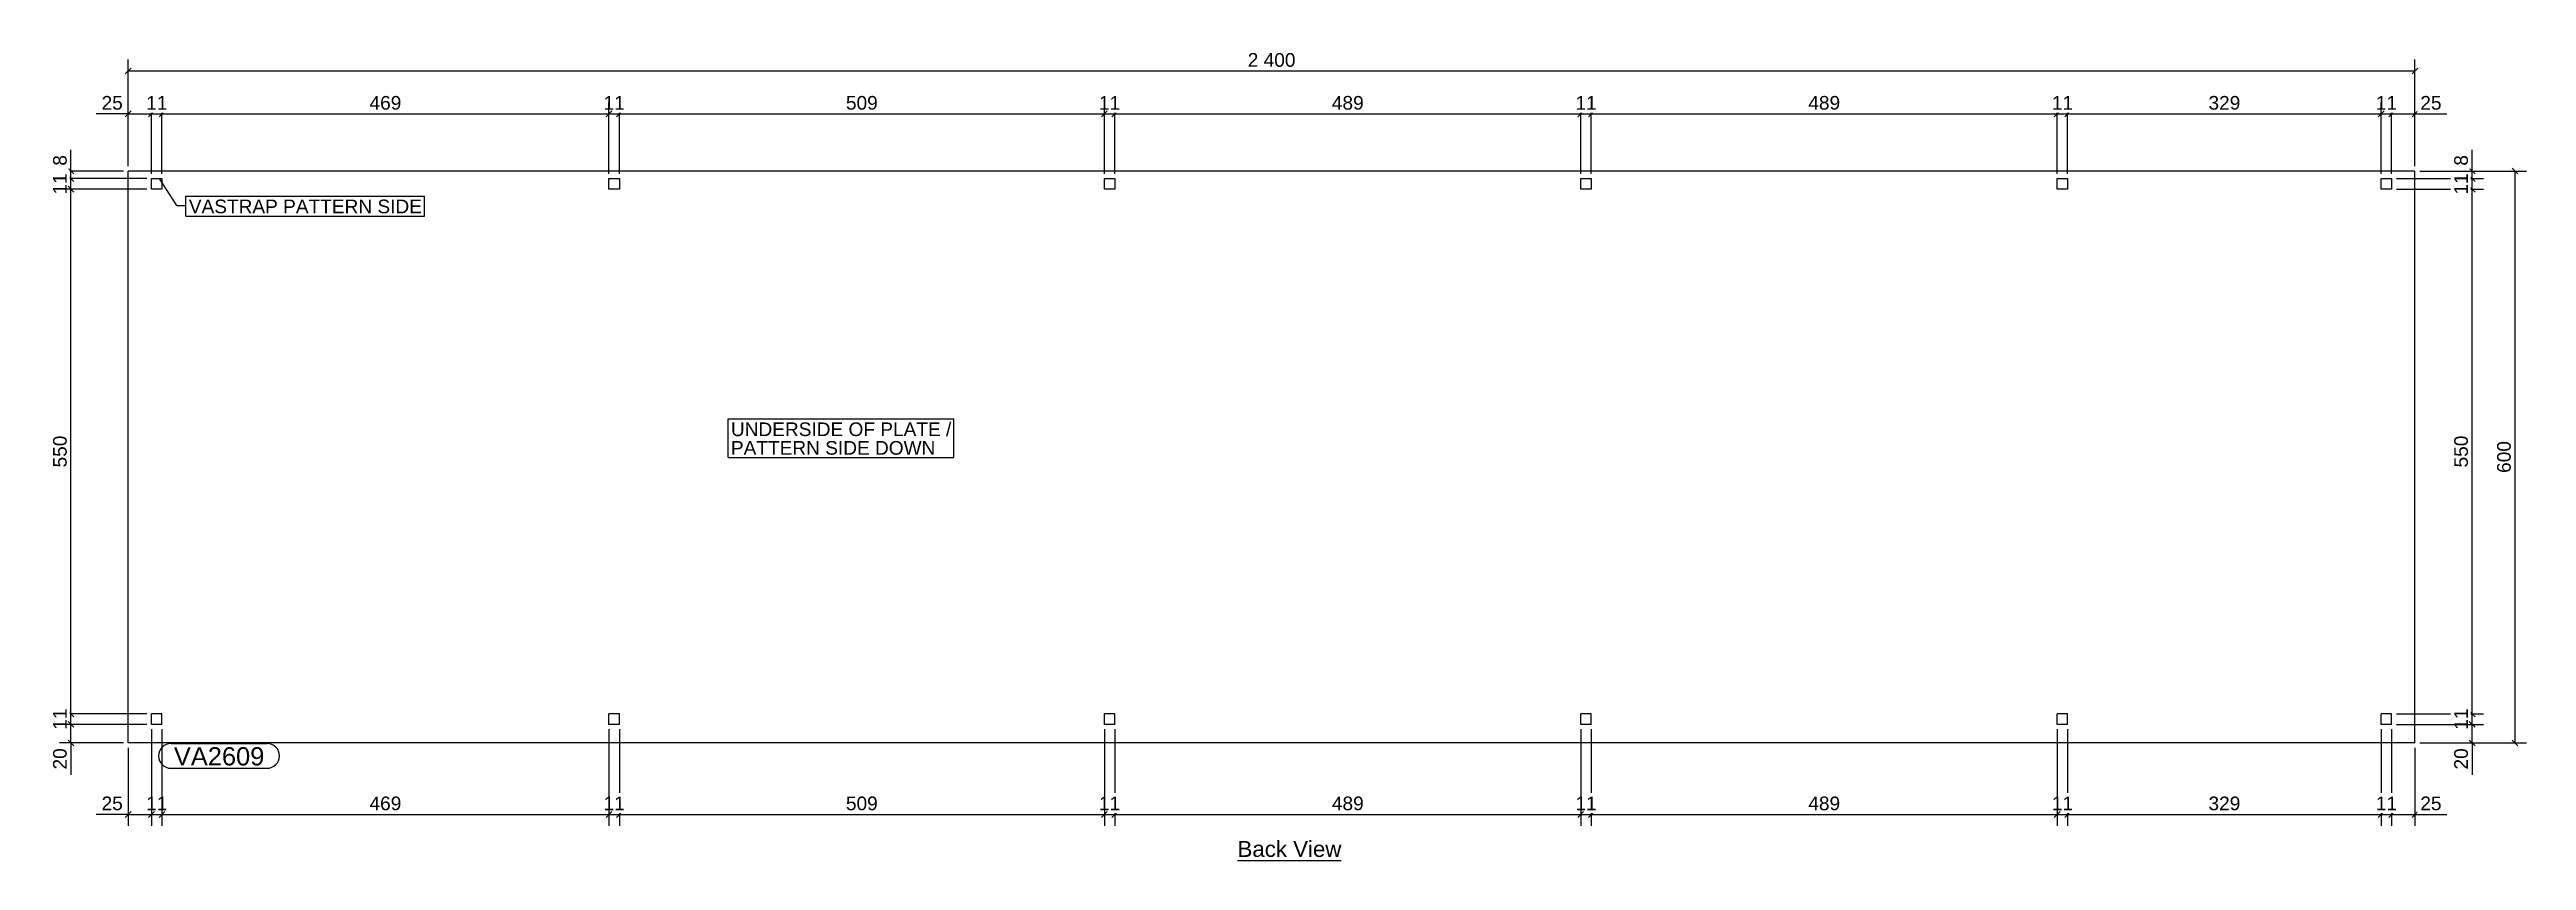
# Model space of a CAD drawing. Header units: millimetres. Extents: x 12 to 2612, y 22 to 873.
import ezdxf

# ---------------------------------------------------------------- set-up
doc = ezdxf.new("R2010")
doc.units = ezdxf.units.MM
doc.styles.add('Arial', font='ARIAL.TTF', dxfattribs={"height": 0.2})

# ---------------------------------------------------------------- blocks, each defined once
blk = doc.blocks.new('Unknown-35597362-11 - 4903')
at = {"color": 6, "linetype": 'Continuous'}
blk.add_line((1258.8, 22.5), (1367.7, 22.5), dxfattribs=at)
at = {"color": 0, "linetype": 'Continuous'}
blk.add_wipeout([(1367.7, 26.2), (1367.7, 43.8), (1258.8, 43.8), (1258.8, 26.2)], dxfattribs=at)
at = {"color": 6, "linetype": 'Continuous', "style": 'Arial'}
blk.add_text('Back View', height=16.71, dxfattribs=at).set_placement((1258.8, 26.2))
blk = doc.blocks.new('Part-35597362-4938 - 4903')
at = {"color": 30, "linetype": 'Continuous'}
for p, q in [((2494.5, 745.8), (94.5, 745.8)), ((94.5, 145.8), (94.5, 745.8)), ((119, 726.8), (119, 737.8)), ((119, 737.8), (130, 737.8)), ((130, 737.8), (130, 726.8)), ((599, 726.8), (599, 737.8)), ((599, 737.8), (610, 737.8)), ((610, 737.8), (610, 726.8)), ((1119, 726.8), (1119, 737.8)), ((1119, 737.8), (1130, 737.8)), ((1130, 737.8), (1130, 726.8)), ((1619, 726.8), (1619, 737.8)), ((1619, 737.8), (1630, 737.8)), ((1630, 737.8), (1630, 726.8)), ((2119, 726.8), (2119, 737.8)), ((2119, 737.8), (2130, 737.8)), ((2130, 737.8), (2130, 726.8)), ((2459, 726.8), (2459, 737.8)), ((2459, 737.8), (2470, 737.8)), ((2470, 737.8), (2470, 726.8)), ((2494.5, 145.8), (2494.5, 745.8)), ((130, 726.8), (119, 726.8)), ((610, 726.8), (599, 726.8)), ((1130, 726.8), (1119, 726.8)), ((1630, 726.8), (1619, 726.8)), ((2130, 726.8), (2119, 726.8)), ((2470, 726.8), (2459, 726.8)), ((130, 176.3), (119, 176.3)), ((119, 165.3), (119, 176.3)), ((130, 165.3), (119, 165.3)), ((130, 165.3), (130, 176.3)), ((610, 176.3), (599, 176.3)), ((599, 165.3), (599, 176.3)), ((610, 165.3), (599, 165.3)), ((610, 165.3), (610, 176.3)), ((1130, 176.3), (1119, 176.3)), ((1119, 165.3), (1119, 176.3)), ((1130, 165.3), (1119, 165.3)), ((1130, 165.3), (1130, 176.3)), ((1630, 176.3), (1619, 176.3)), ((1619, 165.3), (1619, 176.3)), ((1630, 165.3), (1619, 165.3)), ((1630, 165.3), (1630, 176.3)), ((2130, 176.3), (2119, 176.3)), ((2119, 165.3), (2119, 176.3)), ((2130, 165.3), (2119, 165.3)), ((2130, 165.3), (2130, 176.3)), ((2470, 176.3), (2459, 176.3)), ((2459, 165.3), (2459, 176.3)), ((2470, 165.3), (2459, 165.3)), ((2470, 165.3), (2470, 176.3)), ((2494.5, 145.8), (94.5, 145.8))]:
    blk.add_line(p, q, dxfattribs=at)
blk = doc.blocks.new('StraightDimension-35597362-5175 - 4903')
at = {"color": 7, "linetype": 'Continuous'}
for p, q in [((91.5, 802.7), (97.5, 808.8)), ((94.5, 750.8), (94.5, 817.8)), ((122, 808.8), (116, 802.7)), ((119, 742.8), (119, 817.8)), ((94.5, 805.8), (119, 805.8))]:
    blk.add_line(p, q, dxfattribs=at)
at = {"color": 0}
blk.add_wipeout([(91.9, 807.2), (91.9, 828.2), (63.6, 828.2), (63.6, 807.2)], dxfattribs=at)
at = {"color": 7, "linetype": 'Continuous'}
blk.add_line((94.5, 805.8), (61, 805.8), dxfattribs=at)
blk.add_line((94.5, 805.8), (61, 805.8), dxfattribs=at)
at = {"color": 96, "style": 'Arial'}
blk.add_text('25', height=14.33, dxfattribs=at).set_placement((66.6, 810.2))
blk = doc.blocks.new('StraightDimension-35597362-5070 - 4903')
at = {"color": 7, "linetype": 'Continuous'}
for p, q in [((2557.5, 723.7), (2551.5, 729.8)), ((2475, 726.8), (2566.5, 726.8)), ((2554.5, 176.3), (2554.5, 726.8)), ((2475, 176.3), (2566.5, 176.3)), ((2551.5, 179.3), (2557.5, 173.3))]:
    blk.add_line(p, q, dxfattribs=at)
at = {"color": 0}
blk.add_wipeout([(2553, 471.2), (2532, 471.2), (2532, 431.8), (2553, 431.8)], dxfattribs=at)
at = {"color": 96, "style": 'Arial'}
blk.add_text('550', height=14.33, rotation=90.0002, dxfattribs=at).set_placement((2550, 434.8))
blk = doc.blocks.new('StraightDimension-35597362-4942 - 4903')
at = {"color": 7, "linetype": 'Continuous'}
for p, q in [((89.5, 745.8), (22.5, 745.8)), ((114, 737.8), (22.5, 737.8)), ((31.5, 748.8), (37.5, 742.7)), ((37.5, 734.7), (31.5, 740.8)), ((34.5, 737.8), (34.5, 745.8))]:
    blk.add_line(p, q, dxfattribs=at)
at = {"color": 0}
blk.add_wipeout([(33, 765.5), (12, 765.5), (12, 748.4), (33, 748.4)], dxfattribs=at)
at = {"color": 7, "linetype": 'Continuous'}
blk.add_line((34.5, 745.8), (34.5, 768.1), dxfattribs=at)
blk.add_line((34.5, 745.8), (34.5, 768.1), dxfattribs=at)
at = {"color": 96, "style": 'Arial'}
blk.add_text('8', height=14.3, rotation=90.0002, dxfattribs=at).set_placement((30, 751.4))
blk = doc.blocks.new('StraightDimension-35597362-5167 - 4903')
at = {"color": 7, "linetype": 'Continuous'}
for p, q in [((1633, 808.8), (1627, 802.7)), ((1630, 742.8), (1630, 817.8)), ((2116, 802.7), (2122, 808.8)), ((2119, 742.8), (2119, 817.8)), ((1630, 805.8), (2119, 805.8))]:
    blk.add_line(p, q, dxfattribs=at)
at = {"color": 0}
blk.add_wipeout([(1894.2, 807.2), (1894.2, 828.2), (1854.8, 828.2), (1854.8, 807.2)], dxfattribs=at)
at = {"color": 96, "style": 'Arial'}
blk.add_text('489', height=14.33, dxfattribs=at).set_placement((1857.8, 810.2))
blk = doc.blocks.new('StraightDimension-35597362-5112 - 4903')
at = {"color": 7, "linetype": 'Continuous'}
for p, q in [((2130, 160.3), (2130, 58.8)), ((2459, 160.3), (2459, 58.8)), ((2133, 73.8), (2127, 67.7)), ((2130, 70.8), (2459, 70.8)), ((2456, 67.7), (2462, 73.8))]:
    blk.add_line(p, q, dxfattribs=at)
at = {"color": 0}
blk.add_wipeout([(2314.2, 72.3), (2314.2, 93.2), (2274.8, 93.2), (2274.8, 72.3)], dxfattribs=at)
at = {"color": 96, "style": 'Arial'}
blk.add_text('329', height=14.33, dxfattribs=at).set_placement((2277.8, 75.2))
blk = doc.blocks.new('StraightDimension-35597362-5071 - 4903')
at = {"color": 7, "linetype": 'Continuous'}
for p, q in [((2475, 176.3), (2566.5, 176.3)), ((2475, 165.3), (2566.5, 165.3)), ((2551.5, 179.3), (2557.5, 173.3)), ((2557.5, 162.3), (2551.5, 168.3)), ((2554.5, 165.3), (2554.5, 176.3))]:
    blk.add_line(p, q, dxfattribs=at)
at = {"color": 0}
blk.add_wipeout([(2553, 184.9), (2532, 184.9), (2532, 156.6), (2553, 156.6)], dxfattribs=at)
at = {"color": 96, "style": 'Arial'}
blk.add_text('11', height=14.33, rotation=90.0002, dxfattribs=at).set_placement((2550, 159.6))
blk = doc.blocks.new('StraightDimension-35597362-4943 - 4903')
at = {"color": 7, "linetype": 'Continuous'}
for p, q in [((114, 737.8), (22.5, 737.8)), ((31.5, 740.8), (37.5, 734.7)), ((37.5, 723.7), (31.5, 729.8)), ((34.5, 726.8), (34.5, 737.8)), ((114, 726.8), (22.5, 726.8))]:
    blk.add_line(p, q, dxfattribs=at)
at = {"color": 0}
blk.add_wipeout([(33, 746.4), (12, 746.4), (12, 718.1), (33, 718.1)], dxfattribs=at)
at = {"color": 96, "style": 'Arial'}
blk.add_text('11', height=14.33, rotation=90.0002, dxfattribs=at).set_placement((30, 721.1))
blk = doc.blocks.new('StraightDimension-35597362-5072 - 4903')
at = {"color": 7, "linetype": 'Continuous'}
for p, q in [((2475, 165.3), (2566.5, 165.3)), ((2551.5, 168.3), (2557.5, 162.3)), ((2554.5, 145.8), (2554.5, 165.3)), ((2499.5, 145.8), (2566.5, 145.8)), ((2557.5, 142.7), (2551.5, 148.8))]:
    blk.add_line(p, q, dxfattribs=at)
at = {"color": 0}
blk.add_wipeout([(2553, 143.1), (2532, 143.1), (2532, 114.9), (2553, 114.9)], dxfattribs=at)
at = {"color": 7, "linetype": 'Continuous'}
blk.add_line((2554.5, 145.8), (2554.5, 112.3), dxfattribs=at)
blk.add_line((2554.5, 145.8), (2554.5, 112.3), dxfattribs=at)
at = {"color": 96, "style": 'Arial'}
blk.add_text('20', height=14.33, rotation=90.0002, dxfattribs=at).set_placement((2550, 117.9))
blk = doc.blocks.new('StraightDimension-35597362-4944 - 4903')
at = {"color": 7, "linetype": 'Continuous'}
for p, q in [((37.5, 723.7), (31.5, 729.8)), ((114, 726.8), (22.5, 726.8)), ((34.5, 176.3), (34.5, 726.8)), ((114, 176.3), (22.5, 176.3)), ((31.5, 179.3), (37.5, 173.3))]:
    blk.add_line(p, q, dxfattribs=at)
at = {"color": 0}
blk.add_wipeout([(33, 471.2), (12, 471.2), (12, 431.8), (33, 431.8)], dxfattribs=at)
at = {"color": 96, "style": 'Arial'}
blk.add_text('550', height=14.33, rotation=90.0002, dxfattribs=at).set_placement((30, 434.8))
blk = doc.blocks.new('StraightDimension-35597362-4945 - 4903')
at = {"color": 7, "linetype": 'Continuous'}
for p, q in [((114, 176.3), (22.5, 176.3)), ((114, 165.3), (22.5, 165.3)), ((31.5, 179.3), (37.5, 173.3)), ((37.5, 162.3), (31.5, 168.3)), ((34.5, 165.3), (34.5, 176.3))]:
    blk.add_line(p, q, dxfattribs=at)
at = {"color": 0}
blk.add_wipeout([(33, 184.9), (12, 184.9), (12, 156.6), (33, 156.6)], dxfattribs=at)
at = {"color": 96, "style": 'Arial'}
blk.add_text('11', height=14.33, rotation=90.0002, dxfattribs=at).set_placement((30, 159.6))
blk = doc.blocks.new('StraightDimension-35597362-4946 - 4903')
at = {"color": 7, "linetype": 'Continuous'}
for p, q in [((114, 165.3), (22.5, 165.3)), ((31.5, 168.3), (37.5, 162.3)), ((34.5, 145.8), (34.5, 165.3)), ((89.5, 145.8), (22.5, 145.8)), ((37.5, 142.7), (31.5, 148.8))]:
    blk.add_line(p, q, dxfattribs=at)
at = {"color": 0}
blk.add_wipeout([(33, 143.1), (12, 143.1), (12, 114.9), (33, 114.9)], dxfattribs=at)
at = {"color": 7, "linetype": 'Continuous'}
blk.add_line((34.5, 145.8), (34.5, 112.3), dxfattribs=at)
blk.add_line((34.5, 145.8), (34.5, 112.3), dxfattribs=at)
at = {"color": 96, "style": 'Arial'}
blk.add_text('20', height=14.33, rotation=90.0002, dxfattribs=at).set_placement((30, 117.9))
blk = doc.blocks.new('StraightDimension-35597362-5121 - 4903')
at = {"color": 7, "linetype": 'Continuous'}
for p, q in [((119, 160.3), (119, 58.8)), ((130, 160.3), (130, 58.8)), ((116, 67.7), (122, 73.8)), ((119, 70.8), (130, 70.8)), ((133, 73.8), (127, 67.7))]:
    blk.add_line(p, q, dxfattribs=at)
at = {"color": 0}
blk.add_wipeout([(138.6, 72.3), (138.6, 93.2), (110.4, 93.2), (110.4, 72.3)], dxfattribs=at)
at = {"color": 96, "style": 'Arial'}
blk.add_text('11', height=14.33, dxfattribs=at).set_placement((113.4, 75.2))
blk = doc.blocks.new('StraightDimension-35597362-5068 - 4903')
at = {"color": 7, "linetype": 'Continuous'}
for p, q in [((2475, 737.8), (2566.5, 737.8)), ((2499.5, 745.8), (2566.5, 745.8)), ((2551.5, 748.8), (2557.5, 742.7)), ((2557.5, 734.7), (2551.5, 740.8)), ((2554.5, 737.8), (2554.5, 745.8))]:
    blk.add_line(p, q, dxfattribs=at)
at = {"color": 0}
blk.add_wipeout([(2553, 765.5), (2532, 765.5), (2532, 748.4), (2553, 748.4)], dxfattribs=at)
at = {"color": 7, "linetype": 'Continuous'}
blk.add_line((2554.5, 745.8), (2554.5, 768.1), dxfattribs=at)
blk.add_line((2554.5, 745.8), (2554.5, 768.1), dxfattribs=at)
at = {"color": 96, "style": 'Arial'}
blk.add_text('8', height=14.3, rotation=90.0002, dxfattribs=at).set_placement((2550, 751.4))
blk = doc.blocks.new('StraightDimension-35597362-5216 - 4903')
at = {"color": 7, "linetype": 'Continuous'}
for p, q in [((94.5, 750.8), (94.5, 862.8)), ((2494.5, 750.8), (2494.5, 862.8)), ((97.5, 853.8), (91.5, 847.7)), ((94.5, 850.8), (2494.5, 850.8)), ((2491.5, 847.7), (2497.5, 853.8))]:
    blk.add_line(p, q, dxfattribs=at)
at = {"color": 0}
blk.add_wipeout([(1322.5, 852.2), (1322.5, 873.3), (1266.5, 873.3), (1266.5, 852.2)], dxfattribs=at)
at = {"color": 96, "style": 'Arial'}
blk.add_text('2 400', height=14.33, dxfattribs=at).set_placement((1269.5, 855.2))
blk = doc.blocks.new('StraightDimension-35597362-5069 - 4903')
at = {"color": 7, "linetype": 'Continuous'}
for p, q in [((2475, 737.8), (2566.5, 737.8)), ((2551.5, 740.8), (2557.5, 734.7)), ((2557.5, 723.7), (2551.5, 729.8)), ((2554.5, 726.8), (2554.5, 737.8)), ((2475, 726.8), (2566.5, 726.8))]:
    blk.add_line(p, q, dxfattribs=at)
at = {"color": 0}
blk.add_wipeout([(2553, 746.4), (2532, 746.4), (2532, 718.1), (2553, 718.1)], dxfattribs=at)
at = {"color": 96, "style": 'Arial'}
blk.add_text('11', height=14.33, rotation=90.0002, dxfattribs=at).set_placement((2550, 721.1))
blk = doc.blocks.new('StraightDimension-35597362-5105 - 4903')
at = {"color": 7, "linetype": 'Continuous'}
for p, q in [((2499.5, 745.8), (2611.5, 745.8)), ((2602.5, 742.7), (2596.5, 748.8)), ((2599.5, 145.8), (2599.5, 745.8)), ((2499.5, 145.8), (2611.5, 145.8)), ((2596.5, 148.8), (2602.5, 142.7))]:
    blk.add_line(p, q, dxfattribs=at)
at = {"color": 0}
blk.add_wipeout([(2598, 465.4), (2577, 465.4), (2577, 426.1), (2598, 426.1)], dxfattribs=at)
at = {"color": 96, "style": 'Arial'}
blk.add_text('600', height=14.33, rotation=90.0002, dxfattribs=at).set_placement((2595, 429.1))
blk = doc.blocks.new('StraightDimension-35597362-5110 - 4903')
at = {"color": 7, "linetype": 'Continuous'}
for p, q in [((2470, 160.3), (2470, 58.8)), ((2494.5, 140.8), (2494.5, 58.8)), ((2467, 67.7), (2473, 73.8)), ((2470, 70.8), (2494.5, 70.8)), ((2497.5, 73.8), (2491.5, 67.7))]:
    blk.add_line(p, q, dxfattribs=at)
at = {"color": 0}
blk.add_wipeout([(2525.4, 72.3), (2525.4, 93.2), (2497.1, 93.2), (2497.1, 72.3)], dxfattribs=at)
at = {"color": 7, "linetype": 'Continuous'}
blk.add_line((2494.5, 70.8), (2528, 70.8), dxfattribs=at)
blk.add_line((2494.5, 70.8), (2528, 70.8), dxfattribs=at)
at = {"color": 96, "style": 'Arial'}
blk.add_text('25', height=14.33, dxfattribs=at).set_placement((2500.1, 75.2))
blk = doc.blocks.new('StraightDimension-35597362-5111 - 4903')
at = {"color": 7, "linetype": 'Continuous'}
for p, q in [((2459, 160.3), (2459, 58.8)), ((2470, 160.3), (2470, 58.8)), ((2456, 67.7), (2462, 73.8)), ((2459, 70.8), (2470, 70.8)), ((2473, 73.8), (2467, 67.7))]:
    blk.add_line(p, q, dxfattribs=at)
at = {"color": 0}
blk.add_wipeout([(2478.6, 72.3), (2478.6, 93.2), (2450.4, 93.2), (2450.4, 72.3)], dxfattribs=at)
at = {"color": 96, "style": 'Arial'}
blk.add_text('11', height=14.33, dxfattribs=at).set_placement((2453.4, 75.2))
blk = doc.blocks.new('StraightDimension-35597362-5113 - 4903')
at = {"color": 7, "linetype": 'Continuous'}
for p, q in [((2119, 160.3), (2119, 58.8)), ((2130, 160.3), (2130, 58.8)), ((2116, 67.7), (2122, 73.8)), ((2119, 70.8), (2130, 70.8)), ((2133, 73.8), (2127, 67.7))]:
    blk.add_line(p, q, dxfattribs=at)
at = {"color": 0}
blk.add_wipeout([(2138.6, 72.3), (2138.6, 93.2), (2110.4, 93.2), (2110.4, 72.3)], dxfattribs=at)
at = {"color": 96, "style": 'Arial'}
blk.add_text('11', height=14.33, dxfattribs=at).set_placement((2113.4, 75.2))
blk = doc.blocks.new('StraightDimension-35597362-5114 - 4903')
at = {"color": 7, "linetype": 'Continuous'}
for p, q in [((1630, 160.3), (1630, 58.8)), ((2119, 160.3), (2119, 58.8)), ((1633, 73.8), (1627, 67.7)), ((1630, 70.8), (2119, 70.8)), ((2116, 67.7), (2122, 73.8))]:
    blk.add_line(p, q, dxfattribs=at)
at = {"color": 0}
blk.add_wipeout([(1894.2, 72.3), (1894.2, 93.2), (1854.8, 93.2), (1854.8, 72.3)], dxfattribs=at)
at = {"color": 96, "style": 'Arial'}
blk.add_text('489', height=14.33, dxfattribs=at).set_placement((1857.8, 75.2))
blk = doc.blocks.new('StraightDimension-35597362-5115 - 4903')
at = {"color": 7, "linetype": 'Continuous'}
for p, q in [((1619, 160.3), (1619, 58.8)), ((1630, 160.3), (1630, 58.8)), ((1616, 67.7), (1622, 73.8)), ((1619, 70.8), (1630, 70.8)), ((1633, 73.8), (1627, 67.7))]:
    blk.add_line(p, q, dxfattribs=at)
at = {"color": 0}
blk.add_wipeout([(1638.6, 72.3), (1638.6, 93.2), (1610.4, 93.2), (1610.4, 72.3)], dxfattribs=at)
at = {"color": 96, "style": 'Arial'}
blk.add_text('11', height=14.33, dxfattribs=at).set_placement((1613.4, 75.2))
blk = doc.blocks.new('StraightDimension-35597362-5169 - 4903')
at = {"color": 7, "linetype": 'Continuous'}
for p, q in [((1133, 808.8), (1127, 802.7)), ((1130, 742.8), (1130, 817.8)), ((1616, 802.7), (1622, 808.8)), ((1619, 742.8), (1619, 817.8)), ((1130, 805.8), (1619, 805.8))]:
    blk.add_line(p, q, dxfattribs=at)
at = {"color": 0}
blk.add_wipeout([(1394.2, 807.2), (1394.2, 828.2), (1354.8, 828.2), (1354.8, 807.2)], dxfattribs=at)
at = {"color": 96, "style": 'Arial'}
blk.add_text('489', height=14.33, dxfattribs=at).set_placement((1357.8, 810.2))
blk = doc.blocks.new('StraightDimension-35597362-5116 - 4903')
at = {"color": 7, "linetype": 'Continuous'}
for p, q in [((1130, 160.3), (1130, 58.8)), ((1619, 160.3), (1619, 58.8)), ((1133, 73.8), (1127, 67.7)), ((1130, 70.8), (1619, 70.8)), ((1616, 67.7), (1622, 73.8))]:
    blk.add_line(p, q, dxfattribs=at)
at = {"color": 0}
blk.add_wipeout([(1394.2, 72.3), (1394.2, 93.2), (1354.8, 93.2), (1354.8, 72.3)], dxfattribs=at)
at = {"color": 96, "style": 'Arial'}
blk.add_text('489', height=14.33, dxfattribs=at).set_placement((1357.8, 75.2))
blk = doc.blocks.new('StraightDimension-35597362-5117 - 4903')
at = {"color": 7, "linetype": 'Continuous'}
for p, q in [((1119, 160.3), (1119, 58.8)), ((1130, 160.3), (1130, 58.8)), ((1116, 67.7), (1122, 73.8)), ((1119, 70.8), (1130, 70.8)), ((1133, 73.8), (1127, 67.7))]:
    blk.add_line(p, q, dxfattribs=at)
at = {"color": 0}
blk.add_wipeout([(1138.6, 72.3), (1138.6, 93.2), (1110.4, 93.2), (1110.4, 72.3)], dxfattribs=at)
at = {"color": 96, "style": 'Arial'}
blk.add_text('11', height=14.33, dxfattribs=at).set_placement((1113.4, 75.2))
blk = doc.blocks.new('StraightDimension-35597362-5118 - 4903')
at = {"color": 7, "linetype": 'Continuous'}
for p, q in [((610, 160.3), (610, 58.8)), ((1119, 160.3), (1119, 58.8)), ((613, 73.8), (607, 67.7)), ((610, 70.8), (1119, 70.8)), ((1116, 67.7), (1122, 73.8))]:
    blk.add_line(p, q, dxfattribs=at)
at = {"color": 0}
blk.add_wipeout([(884.2, 72.3), (884.2, 93.2), (844.8, 93.2), (844.8, 72.3)], dxfattribs=at)
at = {"color": 96, "style": 'Arial'}
blk.add_text('509', height=14.33, dxfattribs=at).set_placement((847.8, 75.2))
blk = doc.blocks.new('StraightDimension-35597362-5119 - 4903')
at = {"color": 7, "linetype": 'Continuous'}
for p, q in [((599, 160.3), (599, 58.8)), ((610, 160.3), (610, 58.8)), ((596, 67.7), (602, 73.8)), ((599, 70.8), (610, 70.8)), ((613, 73.8), (607, 67.7))]:
    blk.add_line(p, q, dxfattribs=at)
at = {"color": 0}
blk.add_wipeout([(618.6, 72.3), (618.6, 93.2), (590.4, 93.2), (590.4, 72.3)], dxfattribs=at)
at = {"color": 96, "style": 'Arial'}
blk.add_text('11', height=14.33, dxfattribs=at).set_placement((593.4, 75.2))
blk = doc.blocks.new('StraightDimension-35597362-5120 - 4903')
at = {"color": 7, "linetype": 'Continuous'}
for p, q in [((130, 160.3), (130, 58.8)), ((599, 160.3), (599, 58.8)), ((133, 73.8), (127, 67.7)), ((130, 70.8), (599, 70.8)), ((596, 67.7), (602, 73.8))]:
    blk.add_line(p, q, dxfattribs=at)
at = {"color": 0}
blk.add_wipeout([(384.2, 72.3), (384.2, 93.3), (344.8, 93.3), (344.8, 72.3)], dxfattribs=at)
at = {"color": 96, "style": 'Arial'}
blk.add_text('469', height=14.33, dxfattribs=at).set_placement((347.8, 75.2))
blk = doc.blocks.new('StraightDimension-35597362-5122 - 4903')
at = {"color": 7, "linetype": 'Continuous'}
for p, q in [((119, 160.3), (119, 58.8)), ((94.5, 140.8), (94.5, 58.8)), ((91.5, 67.7), (97.5, 73.8)), ((94.5, 70.8), (119, 70.8)), ((122, 73.8), (116, 67.7))]:
    blk.add_line(p, q, dxfattribs=at)
at = {"color": 0}
blk.add_wipeout([(91.9, 72.3), (91.9, 93.2), (63.6, 93.2), (63.6, 72.3)], dxfattribs=at)
at = {"color": 7, "linetype": 'Continuous'}
blk.add_line((94.5, 70.8), (61, 70.8), dxfattribs=at)
blk.add_line((94.5, 70.8), (61, 70.8), dxfattribs=at)
at = {"color": 96, "style": 'Arial'}
blk.add_text('25', height=14.33, dxfattribs=at).set_placement((66.6, 75.2))
blk = doc.blocks.new('StraightDimension-35597362-5163 - 4903')
at = {"color": 7, "linetype": 'Continuous'}
for p, q in [((2467, 802.7), (2473, 808.8)), ((2470, 742.8), (2470, 817.8)), ((2497.5, 808.8), (2491.5, 802.7)), ((2494.5, 750.8), (2494.5, 817.8)), ((2470, 805.8), (2494.5, 805.8))]:
    blk.add_line(p, q, dxfattribs=at)
at = {"color": 0}
blk.add_wipeout([(2525.4, 807.2), (2525.4, 828.2), (2497.1, 828.2), (2497.1, 807.2)], dxfattribs=at)
at = {"color": 7, "linetype": 'Continuous'}
blk.add_line((2494.5, 805.8), (2528, 805.8), dxfattribs=at)
blk.add_line((2494.5, 805.8), (2528, 805.8), dxfattribs=at)
at = {"color": 96, "style": 'Arial'}
blk.add_text('25', height=14.33, dxfattribs=at).set_placement((2500.1, 810.2))
blk = doc.blocks.new('StraightDimension-35597362-5164 - 4903')
at = {"color": 7, "linetype": 'Continuous'}
for p, q in [((2456, 802.7), (2462, 808.8)), ((2459, 742.8), (2459, 817.8)), ((2473, 808.8), (2467, 802.7)), ((2470, 742.8), (2470, 817.8)), ((2459, 805.8), (2470, 805.8))]:
    blk.add_line(p, q, dxfattribs=at)
at = {"color": 0}
blk.add_wipeout([(2478.6, 807.2), (2478.6, 828.2), (2450.4, 828.2), (2450.4, 807.2)], dxfattribs=at)
at = {"color": 96, "style": 'Arial'}
blk.add_text('11', height=14.33, dxfattribs=at).set_placement((2453.4, 810.2))
blk = doc.blocks.new('StraightDimension-35597362-5165 - 4903')
at = {"color": 7, "linetype": 'Continuous'}
for p, q in [((2133, 808.8), (2127, 802.7)), ((2130, 742.8), (2130, 817.8)), ((2456, 802.7), (2462, 808.8)), ((2459, 742.8), (2459, 817.8)), ((2130, 805.8), (2459, 805.8))]:
    blk.add_line(p, q, dxfattribs=at)
at = {"color": 0}
blk.add_wipeout([(2314.2, 807.2), (2314.2, 828.2), (2274.8, 828.2), (2274.8, 807.2)], dxfattribs=at)
at = {"color": 96, "style": 'Arial'}
blk.add_text('329', height=14.33, dxfattribs=at).set_placement((2277.8, 810.2))
blk = doc.blocks.new('StraightDimension-35597362-5166 - 4903')
at = {"color": 7, "linetype": 'Continuous'}
for p, q in [((2116, 802.7), (2122, 808.8)), ((2119, 742.8), (2119, 817.8)), ((2133, 808.8), (2127, 802.7)), ((2130, 742.8), (2130, 817.8)), ((2119, 805.8), (2130, 805.8))]:
    blk.add_line(p, q, dxfattribs=at)
at = {"color": 0}
blk.add_wipeout([(2138.6, 807.2), (2138.6, 828.3), (2110.4, 828.3), (2110.4, 807.2)], dxfattribs=at)
at = {"color": 96, "style": 'Arial'}
blk.add_text('11', height=14.33, dxfattribs=at).set_placement((2113.4, 810.2))
blk = doc.blocks.new('StraightDimension-35597362-5168 - 4903')
at = {"color": 7, "linetype": 'Continuous'}
for p, q in [((1616, 802.7), (1622, 808.8)), ((1619, 742.8), (1619, 817.8)), ((1633, 808.8), (1627, 802.7)), ((1630, 742.8), (1630, 817.8)), ((1619, 805.8), (1630, 805.8))]:
    blk.add_line(p, q, dxfattribs=at)
at = {"color": 0}
blk.add_wipeout([(1638.6, 807.2), (1638.6, 828.3), (1610.4, 828.3), (1610.4, 807.2)], dxfattribs=at)
at = {"color": 96, "style": 'Arial'}
blk.add_text('11', height=14.33, dxfattribs=at).set_placement((1613.4, 810.2))
blk = doc.blocks.new('StraightDimension-35597362-5170 - 4903')
at = {"color": 7, "linetype": 'Continuous'}
for p, q in [((1116, 802.7), (1122, 808.8)), ((1119, 742.8), (1119, 817.8)), ((1133, 808.8), (1127, 802.7)), ((1130, 742.8), (1130, 817.8)), ((1119, 805.8), (1130, 805.8))]:
    blk.add_line(p, q, dxfattribs=at)
at = {"color": 0}
blk.add_wipeout([(1138.6, 807.2), (1138.6, 828.3), (1110.4, 828.3), (1110.4, 807.2)], dxfattribs=at)
at = {"color": 96, "style": 'Arial'}
blk.add_text('11', height=14.33, dxfattribs=at).set_placement((1113.4, 810.2))
blk = doc.blocks.new('StraightDimension-35597362-5171 - 4903')
at = {"color": 7, "linetype": 'Continuous'}
for p, q in [((613, 808.8), (607, 802.7)), ((610, 742.8), (610, 817.8)), ((1116, 802.7), (1122, 808.8)), ((1119, 742.8), (1119, 817.8)), ((610, 805.8), (1119, 805.8))]:
    blk.add_line(p, q, dxfattribs=at)
at = {"color": 0}
blk.add_wipeout([(884.2, 807.2), (884.2, 828.2), (844.8, 828.2), (844.8, 807.2)], dxfattribs=at)
at = {"color": 96, "style": 'Arial'}
blk.add_text('509', height=14.33, dxfattribs=at).set_placement((847.8, 810.2))
blk = doc.blocks.new('StraightDimension-35597362-5172 - 4903')
at = {"color": 7, "linetype": 'Continuous'}
for p, q in [((596, 802.7), (602, 808.8)), ((599, 742.8), (599, 817.8)), ((613, 808.8), (607, 802.7)), ((610, 742.8), (610, 817.8)), ((599, 805.8), (610, 805.8))]:
    blk.add_line(p, q, dxfattribs=at)
at = {"color": 0}
blk.add_wipeout([(618.6, 807.2), (618.6, 828.3), (590.4, 828.3), (590.4, 807.2)], dxfattribs=at)
at = {"color": 96, "style": 'Arial'}
blk.add_text('11', height=14.33, dxfattribs=at).set_placement((593.4, 810.2))
blk = doc.blocks.new('StraightDimension-35597362-5173 - 4903')
at = {"color": 7, "linetype": 'Continuous'}
for p, q in [((133, 808.8), (127, 802.7)), ((130, 742.8), (130, 817.8)), ((596, 802.7), (602, 808.8)), ((599, 742.8), (599, 817.8)), ((130, 805.8), (599, 805.8))]:
    blk.add_line(p, q, dxfattribs=at)
at = {"color": 0}
blk.add_wipeout([(384.2, 807.2), (384.2, 828.3), (344.8, 828.3), (344.8, 807.2)], dxfattribs=at)
at = {"color": 96, "style": 'Arial'}
blk.add_text('469', height=14.33, dxfattribs=at).set_placement((347.8, 810.2))
blk = doc.blocks.new('StraightDimension-35597362-5174 - 4903')
at = {"color": 7, "linetype": 'Continuous'}
for p, q in [((116, 802.7), (122, 808.8)), ((119, 742.8), (119, 817.8)), ((133, 808.8), (127, 802.7)), ((130, 742.8), (130, 817.8)), ((119, 805.8), (130, 805.8))]:
    blk.add_line(p, q, dxfattribs=at)
at = {"color": 0}
blk.add_wipeout([(138.6, 807.2), (138.6, 828.3), (110.4, 828.3), (110.4, 807.2)], dxfattribs=at)
at = {"color": 96, "style": 'Arial'}
blk.add_text('11', height=14.33, dxfattribs=at).set_placement((113.4, 810.2))
blk = doc.blocks.new('Mark-35597362-5220 - 4903')
at = {"color": 0}
blk.add_wipeout([(237.3, 122.2), (237.3, 142.2), (142.5, 142.2), (142.5, 122.2)], dxfattribs=at)
blk.add_wipeout([(237.3, 122.2), (237.3, 142.2), (142.5, 142.2), (142.5, 122.2)], dxfattribs=at)
at = {"color": 7, "linetype": 'Continuous'}
for p, q in [((139.5, 145.2), (240.3, 145.2)), ((139.5, 119.2), (240.3, 119.2))]:
    blk.add_line(p, q, dxfattribs=at)
for centre, start, end in [((139.5, 132.2), 90, 270), ((240.3, 132.2), 270, 90)]:
    blk.add_arc(centre, 13, start, end, dxfattribs=at)
at = {"color": 96, "style": 'Arial'}
blk.add_text('VA2609', height=19.1, dxfattribs=at).set_placement((142.5, 122.2))
blk = doc.blocks.new('Mark-35597362-5221 - 4903')
at = {"color": 96, "linetype": 'Continuous'}
blk.add_line((127.5, 737.1), (145.2, 709.5), dxfattribs=at)
at = {"color": 0}
blk.add_wipeout([(402.6, 701.5), (402.6, 716.5), (158.2, 716.5), (158.2, 701.5)], dxfattribs=at)
blk.add_wipeout([(402.6, 701.5), (402.6, 716.5), (158.2, 716.5), (158.2, 701.5)], dxfattribs=at)
at = {"color": 96, "linetype": 'Continuous'}
for p, q in [((145.2, 709.5), (155.2, 709.5)), ((155.2, 719.5), (405.6, 719.5)), ((155.2, 698.5), (155.2, 719.5)), ((405.6, 698.5), (405.6, 719.5)), ((155.2, 698.5), (405.6, 698.5))]:
    blk.add_line(p, q, dxfattribs=at)
at = {"color": 96, "style": 'Arial'}
blk.add_text('VASTRAP PATTERN SIDE', height=14.326, dxfattribs=at).set_placement((158.2, 701.5))
blk = doc.blocks.new('Text-35597362-6009 - 4903')
at = {"color": 0, "linetype": 'Continuous'}
blk.add_wipeout([(941.5, 448.2), (941.5, 463.2), (727.1, 463.2), (727.1, 448.2)], dxfattribs=at)
at = {"color": 7, "linetype": 'Continuous'}
blk.add_line((724.1, 445.2), (961.2, 445.2), dxfattribs=at)
at = {"color": 0, "linetype": 'Continuous'}
blk.add_wipeout([(958.2, 467.7), (958.2, 482.7), (727.1, 482.7), (727.1, 467.7)], dxfattribs=at)
at = {"color": 7, "linetype": 'Continuous'}
for p, q in [((724.1, 485.7), (961.2, 485.7)), ((724.1, 445.2), (724.1, 485.7)), ((961.2, 445.2), (961.2, 485.7))]:
    blk.add_line(p, q, dxfattribs=at)
at = {"color": 96, "linetype": 'Continuous', "style": 'Arial'}
for s, p in [('UNDERSIDE OF PLATE /', (727.1, 467.7)), ('PATTERN SIDE DOWN', (727.1, 448.2))]:
    blk.add_text(s, height=14.326, dxfattribs=at).set_placement(p)

msp = doc.modelspace()

# ---------------------------------------------------------------- block references
for name in ['Part-35597362-4938 - 4903', 'Unknown-35597362-11 - 4903']:
    msp.add_blockref(name, (0, 0))

# ---------------------------------------------------------------- next in the draw order: block references
for name in ['StraightDimension-35597362-5175 - 4903', 'StraightDimension-35597362-5167 - 4903', 'StraightDimension-35597362-5070 - 4903', 'Text-35597362-6009 - 4903', 'StraightDimension-35597362-5112 - 4903']:
    msp.add_blockref(name, (0, 0))

# ---------------------------------------------------------------- next in the draw order: block references
for name in ['StraightDimension-35597362-4942 - 4903', 'StraightDimension-35597362-5068 - 4903', 'StraightDimension-35597362-5071 - 4903', 'StraightDimension-35597362-5113 - 4903']:
    msp.add_blockref(name, (0, 0))

# ---------------------------------------------------------------- next in the draw order: block references
for name in ['StraightDimension-35597362-4943 - 4903', 'StraightDimension-35597362-5114 - 4903', 'StraightDimension-35597362-5072 - 4903']:
    msp.add_blockref(name, (0, 0))

# ---------------------------------------------------------------- next in the draw order: block references
for name in ['StraightDimension-35597362-5216 - 4903', 'StraightDimension-35597362-4944 - 4903', 'StraightDimension-35597362-5115 - 4903']:
    msp.add_blockref(name, (0, 0))

# ---------------------------------------------------------------- next in the draw order: block references
for name in ['StraightDimension-35597362-5169 - 4903', 'StraightDimension-35597362-5069 - 4903', 'StraightDimension-35597362-4945 - 4903', 'StraightDimension-35597362-5116 - 4903']:
    msp.add_blockref(name, (0, 0))

# ---------------------------------------------------------------- next in the draw order: block references
for name in ['StraightDimension-35597362-5170 - 4903', 'StraightDimension-35597362-5168 - 4903', 'StraightDimension-35597362-5105 - 4903', 'StraightDimension-35597362-4946 - 4903', 'StraightDimension-35597362-5117 - 4903']:
    msp.add_blockref(name, (0, 0))

# ---------------------------------------------------------------- next in the draw order: block references
for name in ['StraightDimension-35597362-5171 - 4903', 'StraightDimension-35597362-5163 - 4903', 'StraightDimension-35597362-5121 - 4903', 'StraightDimension-35597362-5118 - 4903', 'StraightDimension-35597362-5110 - 4903']:
    msp.add_blockref(name, (0, 0))

# ---------------------------------------------------------------- next in the draw order: block references
for name in ['StraightDimension-35597362-5172 - 4903', 'StraightDimension-35597362-5164 - 4903', 'StraightDimension-35597362-5119 - 4903', 'StraightDimension-35597362-5111 - 4903']:
    msp.add_blockref(name, (0, 0))

# ---------------------------------------------------------------- next in the draw order: block references
for name in ['StraightDimension-35597362-5173 - 4903', 'StraightDimension-35597362-5165 - 4903', 'StraightDimension-35597362-5120 - 4903']:
    msp.add_blockref(name, (0, 0))

# ---------------------------------------------------------------- next in the draw order: block references
for name in ['StraightDimension-35597362-5174 - 4903', 'StraightDimension-35597362-5166 - 4903', 'StraightDimension-35597362-5122 - 4903']:
    msp.add_blockref(name, (0, 0))

# ---------------------------------------------------------------- next in the draw order: block references
for name in ['Mark-35597362-5221 - 4903', 'Mark-35597362-5220 - 4903']:
    msp.add_blockref(name, (0, 0))

doc.saveas('drawing.dxf')
